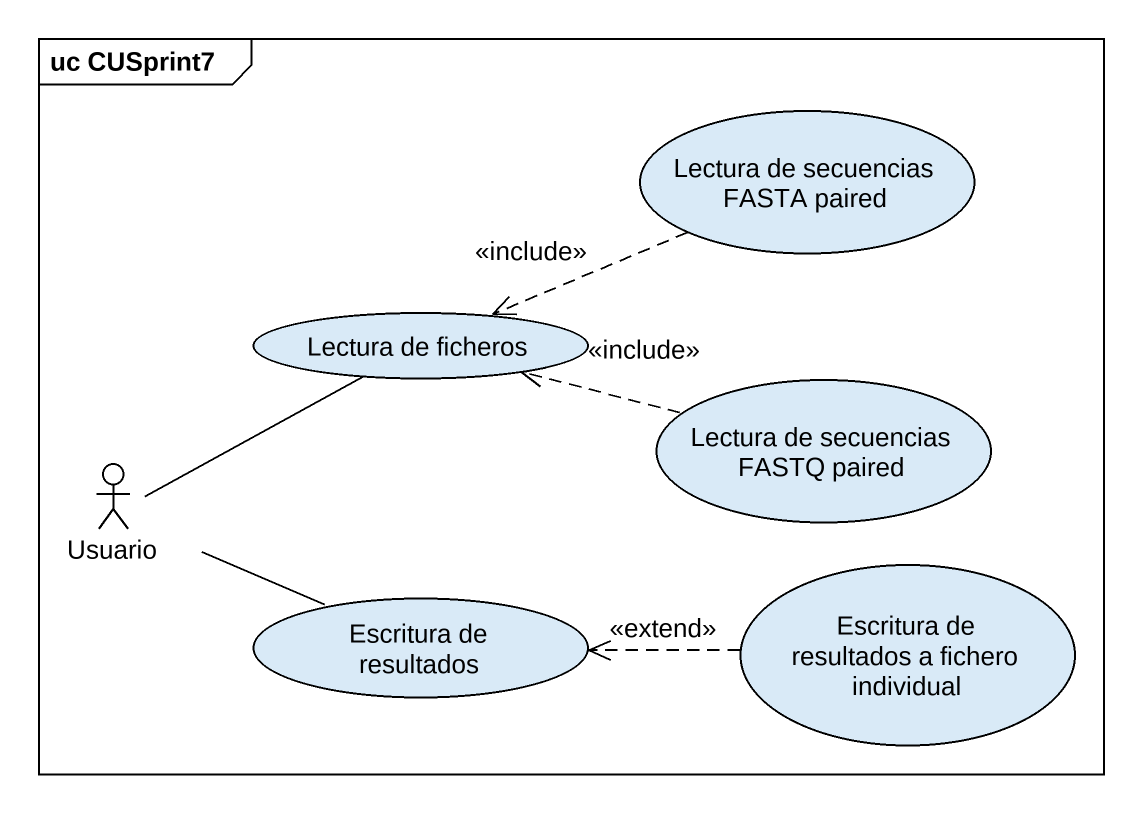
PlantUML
@startuml
mainframe uc CUSprint7
usecase "Lectura de secuencias FASTA paired" as Lectura_de_secuencias_FASTA
usecase "Lectura de ficheros" as Lectura_de_ficheros
usecase "Lectura de secuencias FASTQ paired" as Lectura_de_secuencias_FASTQ
actor Usuario
usecase "Escritura de resultados" as Escritura_de_resultados
usecase "Escritura de resultados a fichero individual" as Escritura_de_resultados_a
Lectura_de_secuencias_FASTA .left.> Lectura_de_ficheros : <<include>>
Lectura_de_ficheros -left- Usuario
Lectura_de_secuencias_FASTQ .left.> Lectura_de_ficheros : <<include>>
Escritura_de_resultados -left- Usuario
Escritura_de_resultados_a .left.> Escritura_de_resultados : <<extend>>
@enduml
